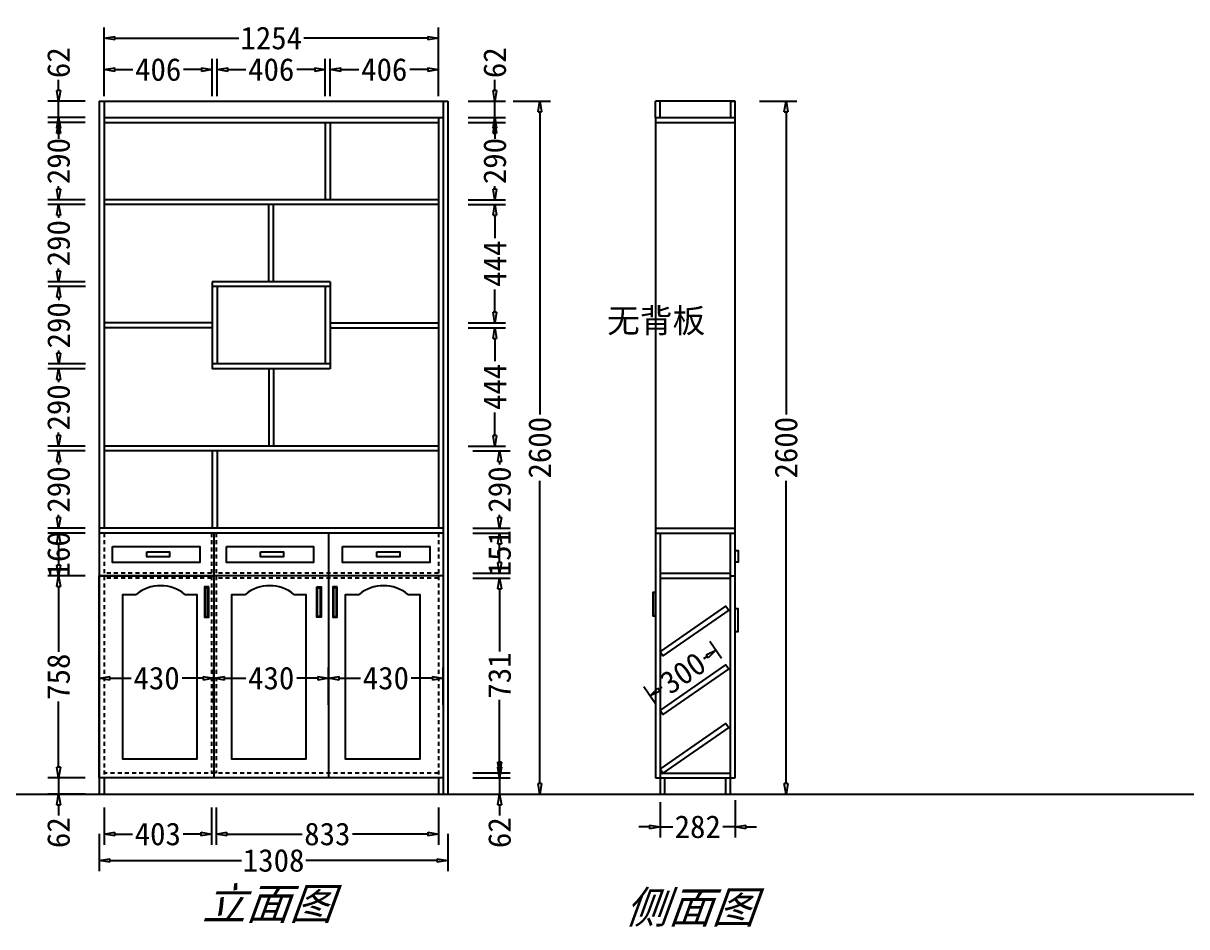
# Model space of a CAD drawing. Header units: millimetres. Extents: x 366509 to 398313, y -1245498 to -1202747.
# Drawn here: x 377519 to 381884, y -1206135 to -1202747 of the extents above; entities that cross this region are included whole.
import ezdxf

# ---------------------------------------------------------------- set-up
doc = ezdxf.new("R2010")
doc.units = ezdxf.units.MM
doc.header["$LTSCALE"] = 20
doc.linetypes.add('JIS_02_0.7', pattern=[1.35, 0.75, -0.6])
doc.layers.get('Defpoints').update_dxf_attribs({"color": 250})
doc.styles.get("Standard").update_dxf_attribs({"font": 'SimSun.ttf', "height": 85})
doc.styles.add('汉字', font='SimSun.ttf', dxfattribs={"oblique": 20, "height": 80})
doc.dimstyles.new('周文晶', dxfattribs={"dimtxt": 70, "dimasz": 40, "dimexe": 40, "dimexo": 30, "dimgap": 10, "dimtad": 0, "dimdec": 0, "dimtxsty": 'Standard', "dimblk": 'CLOSEDBLANK', "dimcen": 200, "dimclrd": 256, "dimclre": 256, "dimadec": 0, "dimazin": 0, "dimtfac": 1, "dimtdec": 0, "dimtmove": 0, "dimatfit": 3, "dimldrblk": 'CLOSEDBLANK', "dimfxl": 100, "dimfxlon": 1, "dimarcsym": 0})

# ---------------------------------------------------------------- blocks, each defined once
blk = doc.blocks.new('_ClosedBlank')
at = {"color": 0, "linetype": 'ByBlock', "lineweight": -2}
for p, q in [((-1, 0.17), (0, 0)), ((-1, 0.17), (-1, -0.17)), ((0, 0), (-1, -0.17))]:
    blk.add_line(p, q, dxfattribs=at)
blk = doc.blocks.new('*D201')
at = {"lineweight": -2, "transparency": 16777216}
for p, q in [((377804.5, -1205787), (377804.5, -1205927)), ((379112.5, -1205787), (379112.5, -1205927)), ((377844.5, -1205887), (378338, -1205887)), ((379072.5, -1205887), (378579, -1205887))]:
    blk.add_line(p, q, dxfattribs=at)
at = {"layer": 'Defpoints', "color": 0, "transparency": 16777216}
for p in [(377804.5, -1205638.8), (379112.5, -1205638.8), (379112.5, -1205887)]:
    blk.add_point(p, dxfattribs=at)
at = {"lineweight": -2, "transparency": 16777216, "xscale": 40, "yscale": 40, "zscale": 40, "rotation": 180}
blk.add_blockref('_ClosedBlank', (377804.5, -1205887), dxfattribs=at)
at = {"lineweight": -2, "transparency": 16777216, "xscale": 40, "yscale": 40, "zscale": 40}
blk.add_blockref('_ClosedBlank', (379112.5, -1205887), dxfattribs=at)
at = {"color": 0, "transparency": 16777216, "insert": (378458.5, -1205887), "char_height": 85, "attachment_point": 5}
blk.add_mtext('1308', dxfattribs=at)
blk = doc.blocks.new('*D263')
at = {"lineweight": -2, "transparency": 16777216}
for p, q in [((379306.4, -1205536.8), (379306.4, -1205496.8)), ((379206.4, -1205576.8), (379346.4, -1205576.8)), ((379306.4, -1205576.8), (379306.4, -1205638.8)), ((379206.4, -1205638.8), (379346.4, -1205638.8)), ((379306.4, -1205678.8), (379306.4, -1205718.8))]:
    blk.add_line(p, q, dxfattribs=at)
at = {"layer": 'Defpoints', "color": 0, "transparency": 16777216}
for p in [(379094.5, -1205576.8), (379306.4, -1205576.8), (379112.5, -1205638.8)]:
    blk.add_point(p, dxfattribs=at)
at = {"lineweight": -2, "transparency": 16777216, "xscale": 40, "yscale": 40, "zscale": 40}
for p, rotation in [((379306.4, -1205576.8), 270), ((379306.4, -1205638.8), 90)]:
    blk.add_blockref('_ClosedBlank', p, dxfattribs=dict(at, rotation=rotation))
at = {"color": 0, "transparency": 16777216, "insert": (379306.4, -1205782.7), "char_height": 85, "attachment_point": 5, "rotation": 90}
blk.add_mtext('62', dxfattribs=at)
blk = doc.blocks.new('*D264')
at = {"lineweight": -2, "transparency": 16777216}
for p, q in [((379206.4, -1204827.8), (379346.4, -1204827.8)), ((379306.4, -1204867.8), (379306.4, -1205102.6)), ((379306.4, -1205518.8), (379306.4, -1205284.1)), ((379206.4, -1205558.8), (379346.4, -1205558.8))]:
    blk.add_line(p, q, dxfattribs=at)
at = {"layer": 'Defpoints', "color": 0, "transparency": 16777216}
for p in [(379076.5, -1204827.8), (379306.4, -1204827.8), (379076.5, -1205558.8)]:
    blk.add_point(p, dxfattribs=at)
at = {"lineweight": -2, "transparency": 16777216, "xscale": 40, "yscale": 40, "zscale": 40}
for p, rotation in [((379306.4, -1204827.8), 90), ((379306.4, -1205558.8), 270)]:
    blk.add_blockref('_ClosedBlank', p, dxfattribs=dict(at, rotation=rotation))
at = {"color": 0, "transparency": 16777216, "insert": (379306.4, -1205193.3), "char_height": 85, "attachment_point": 5, "rotation": 90}
blk.add_mtext('731', dxfattribs=at)
blk = doc.blocks.new('*D265')
at = {"lineweight": -2, "transparency": 16777216}
for p, q in [((379206.4, -1204350.8), (379346.4, -1204350.8)), ((379306.4, -1204390.8), (379306.4, -1204401.3)), ((379306.4, -1204600.8), (379306.4, -1204590.3)), ((379206.4, -1204640.8), (379346.4, -1204640.8))]:
    blk.add_line(p, q, dxfattribs=at)
at = {"layer": 'Defpoints', "color": 0, "transparency": 16777216}
for p in [(379076.5, -1204350.8), (379306.4, -1204350.8), (379094.5, -1204640.8)]:
    blk.add_point(p, dxfattribs=at)
at = {"lineweight": -2, "transparency": 16777216, "xscale": 40, "yscale": 40, "zscale": 40}
for p, rotation in [((379306.4, -1204350.8), 90), ((379306.4, -1204640.8), 270)]:
    blk.add_blockref('_ClosedBlank', p, dxfattribs=dict(at, rotation=rotation))
at = {"color": 0, "transparency": 16777216, "insert": (379306.4, -1204495.8), "char_height": 85, "attachment_point": 5, "rotation": 90}
blk.add_mtext('290', dxfattribs=at)
blk = doc.blocks.new('*D202')
at = {"lineweight": -2, "transparency": 16777216}
for p, q in [((377652, -1205536.8), (377652, -1205496.8)), ((377752, -1205576.8), (377612, -1205576.8)), ((377652, -1205576.8), (377652, -1205638.8)), ((377752, -1205638.8), (377612, -1205638.8)), ((377652, -1205678.8), (377652, -1205718.8))]:
    blk.add_line(p, q, dxfattribs=at)
at = {"layer": 'Defpoints', "color": 0, "transparency": 16777216}
for p in [(377783.4, -1205576.8), (377652, -1205638.8), (377783.4, -1205638.8)]:
    blk.add_point(p, dxfattribs=at)
at = {"lineweight": -2, "transparency": 16777216, "xscale": 40, "yscale": 40, "zscale": 40}
for p, rotation in [((377652, -1205576.8), 270), ((377652, -1205638.8), 90)]:
    blk.add_blockref('_ClosedBlank', p, dxfattribs=dict(at, rotation=rotation))
at = {"color": 0, "transparency": 16777216, "insert": (377652, -1205782.7), "char_height": 85, "attachment_point": 5, "rotation": 90}
blk.add_mtext('62', dxfattribs=at)
blk = doc.blocks.new('*D203')
at = {"lineweight": -2, "transparency": 16777216}
for p, q in [((377752, -1204818.8), (377612, -1204818.8)), ((377652, -1204858.8), (377652, -1205104.5)), ((377652, -1205536.8), (377652, -1205291.2)), ((377752, -1205576.8), (377612, -1205576.8))]:
    blk.add_line(p, q, dxfattribs=at)
at = {"layer": 'Defpoints', "color": 0, "transparency": 16777216}
for p in [(377652, -1204818.8), (377804.5, -1204818.8), (377783.4, -1205576.8)]:
    blk.add_point(p, dxfattribs=at)
at = {"lineweight": -2, "transparency": 16777216, "xscale": 40, "yscale": 40, "zscale": 40}
for p, rotation in [((377652, -1204818.8), 90), ((377652, -1205576.8), 270)]:
    blk.add_blockref('_ClosedBlank', p, dxfattribs=dict(at, rotation=rotation))
at = {"color": 0, "transparency": 16777216, "insert": (377652, -1205197.8), "char_height": 85, "attachment_point": 5, "rotation": 90}
blk.add_mtext('758', dxfattribs=at)
blk = doc.blocks.new('*D204')
at = {"lineweight": -2, "transparency": 16777216}
for p, q in [((377752, -1204350.8), (377612, -1204350.8)), ((377652, -1204390.8), (377652, -1204401.3)), ((377652, -1204600.8), (377652, -1204590.4)), ((377752, -1204640.8), (377612, -1204640.8))]:
    blk.add_line(p, q, dxfattribs=at)
at = {"layer": 'Defpoints', "color": 0, "transparency": 16777216}
for p in [(377652, -1204350.8), (377822.5, -1204350.8), (377822.5, -1204640.8)]:
    blk.add_point(p, dxfattribs=at)
at = {"lineweight": -2, "transparency": 16777216, "xscale": 40, "yscale": 40, "zscale": 40}
for p, rotation in [((377652, -1204350.8), 90), ((377652, -1204640.8), 270)]:
    blk.add_blockref('_ClosedBlank', p, dxfattribs=dict(at, rotation=rotation))
at = {"color": 0, "transparency": 16777216, "insert": (377652, -1204495.8), "char_height": 85, "attachment_point": 5, "rotation": 90}
blk.add_mtext('290', dxfattribs=at)
blk = doc.blocks.new('*D205')
at = {"lineweight": -2, "transparency": 16777216}
for p, q in [((377752, -1203426.8), (377612, -1203426.8)), ((377652, -1203466.8), (377652, -1203477.3)), ((377652, -1203676.8), (377652, -1203666.3)), ((377752, -1203716.8), (377612, -1203716.8))]:
    blk.add_line(p, q, dxfattribs=at)
at = {"layer": 'Defpoints', "color": 0, "transparency": 16777216}
for p in [(377652, -1203426.8), (377783.4, -1203426.8), (378228.5, -1203716.8)]:
    blk.add_point(p, dxfattribs=at)
at = {"lineweight": -2, "transparency": 16777216, "xscale": 40, "yscale": 40, "zscale": 40}
for p, rotation in [((377652, -1203426.8), 90), ((377652, -1203716.8), 270)]:
    blk.add_blockref('_ClosedBlank', p, dxfattribs=dict(at, rotation=rotation))
at = {"color": 0, "transparency": 16777216, "insert": (377652, -1203571.8), "char_height": 85, "attachment_point": 5, "rotation": 90}
blk.add_mtext('290', dxfattribs=at)
blk = doc.blocks.new('*D206')
at = {"lineweight": -2, "transparency": 16777216}
for p, q in [((377752, -1203118.8), (377612, -1203118.8)), ((377652, -1203158.8), (377652, -1203169.3)), ((377652, -1203368.8), (377652, -1203358.3)), ((377752, -1203408.8), (377612, -1203408.8))]:
    blk.add_line(p, q, dxfattribs=at)
at = {"layer": 'Defpoints', "color": 0, "transparency": 16777216}
for p in [(377652, -1203118.8), (377783.4, -1203118.8), (377783.4, -1203408.8)]:
    blk.add_point(p, dxfattribs=at)
at = {"lineweight": -2, "transparency": 16777216, "xscale": 40, "yscale": 40, "zscale": 40}
for p, rotation in [((377652, -1203118.8), 90), ((377652, -1203408.8), 270)]:
    blk.add_blockref('_ClosedBlank', p, dxfattribs=dict(at, rotation=rotation))
at = {"color": 0, "transparency": 16777216, "insert": (377652, -1203263.8), "char_height": 85, "attachment_point": 5, "rotation": 90}
blk.add_mtext('290', dxfattribs=at)
blk = doc.blocks.new('*D207')
at = {"lineweight": -2, "transparency": 16777216}
for p, q in [((377822.5, -1203020.9), (377822.5, -1202880.9)), ((378228.5, -1203020.9), (378228.5, -1202880.9)), ((377862.5, -1202920.9), (377930, -1202920.9)), ((378188.5, -1202920.9), (378121, -1202920.9))]:
    blk.add_line(p, q, dxfattribs=at)
at = {"layer": 'Defpoints', "color": 0, "transparency": 16777216}
for p in [(378228.5, -1202920.9), (377822.5, -1203297.8), (378228.5, -1203716.8)]:
    blk.add_point(p, dxfattribs=at)
at = {"lineweight": -2, "transparency": 16777216, "xscale": 40, "yscale": 40, "zscale": 40, "rotation": 180}
blk.add_blockref('_ClosedBlank', (377822.5, -1202920.9), dxfattribs=at)
at = {"lineweight": -2, "transparency": 16777216, "xscale": 40, "yscale": 40, "zscale": 40}
blk.add_blockref('_ClosedBlank', (378228.5, -1202920.9), dxfattribs=at)
at = {"color": 0, "transparency": 16777216, "insert": (378025.5, -1202920.9), "char_height": 85, "attachment_point": 5}
blk.add_mtext('406', dxfattribs=at)
blk = doc.blocks.new('*D208')
at = {"lineweight": -2, "transparency": 16777216}
for p, q in [((378670.5, -1203020.9), (378670.5, -1202880.9)), ((379076.5, -1203020.9), (379076.5, -1202880.9)), ((378710.5, -1202920.9), (378778, -1202920.9)), ((379036.5, -1202920.9), (378969, -1202920.9))]:
    blk.add_line(p, q, dxfattribs=at)
at = {"layer": 'Defpoints', "color": 0, "transparency": 16777216}
for p in [(379076.5, -1202920.9), (378670.5, -1203118.8), (379076.5, -1203119.8)]:
    blk.add_point(p, dxfattribs=at)
at = {"lineweight": -2, "transparency": 16777216, "xscale": 40, "yscale": 40, "zscale": 40, "rotation": 180}
blk.add_blockref('_ClosedBlank', (378670.5, -1202920.9), dxfattribs=at)
at = {"lineweight": -2, "transparency": 16777216, "xscale": 40, "yscale": 40, "zscale": 40}
blk.add_blockref('_ClosedBlank', (379076.5, -1202920.9), dxfattribs=at)
at = {"color": 0, "transparency": 16777216, "insert": (378873.5, -1202920.9), "char_height": 85, "attachment_point": 5}
blk.add_mtext('406', dxfattribs=at)
blk = doc.blocks.new('*D266')
at = {"lineweight": -2, "transparency": 16777216}
for p, q in [((380190.5, -1205660.8), (380190.5, -1205800.8)), ((379908.5, -1205668.8), (379908.5, -1205800.8)), ((379868.5, -1205760.8), (379828.5, -1205760.8)), ((379908.5, -1205760.8), (379955.7, -1205760.8)), ((380190.5, -1205760.8), (380143.3, -1205760.8)), ((380230.5, -1205760.8), (380270.5, -1205760.8))]:
    blk.add_line(p, q, dxfattribs=at)
at = {"layer": 'Defpoints', "color": 0, "transparency": 16777216}
for p in [(380190.5, -1205576.8), (379908.5, -1205638.8), (380190.5, -1205760.8)]:
    blk.add_point(p, dxfattribs=at)
at = {"lineweight": -2, "transparency": 16777216, "xscale": 40, "yscale": 40, "zscale": 40}
blk.add_blockref('_ClosedBlank', (379908.5, -1205760.8), dxfattribs=at)
at = {"lineweight": -2, "transparency": 16777216, "xscale": 40, "yscale": 40, "zscale": 40, "rotation": 180}
blk.add_blockref('_ClosedBlank', (380190.5, -1205760.8), dxfattribs=at)
at = {"color": 0, "transparency": 16777216, "insert": (380049.5, -1205760.8), "char_height": 85, "attachment_point": 5}
blk.add_mtext('282', dxfattribs=at)
blk = doc.blocks.new('*D209')
at = {"lineweight": -2, "transparency": 16777216}
for p, q in [((380281.1, -1203038.8), (380421.1, -1203038.8)), ((380381.1, -1203078.8), (380381.1, -1204214.1)), ((380381.1, -1205598.8), (380381.1, -1204463.6)), ((380281.1, -1205638.8), (380421.1, -1205638.8))]:
    blk.add_line(p, q, dxfattribs=at)
at = {"layer": 'Defpoints', "color": 0, "transparency": 16777216}
for p in [(380181.5, -1203038.8), (380381.1, -1203038.8), (380190.5, -1205638.8)]:
    blk.add_point(p, dxfattribs=at)
at = {"lineweight": -2, "transparency": 16777216, "xscale": 40, "yscale": 40, "zscale": 40}
for p, rotation in [((380381.1, -1203038.8), 90), ((380381.1, -1205638.8), 270)]:
    blk.add_blockref('_ClosedBlank', p, dxfattribs=dict(at, rotation=rotation))
at = {"color": 0, "transparency": 16777216, "insert": (380381.1, -1204338.8), "char_height": 85, "attachment_point": 5, "rotation": 90}
blk.add_mtext('2600', dxfattribs=at)
blk = doc.blocks.new('*D210')
at = {"lineweight": -2, "transparency": 16777216}
for p, q in [((377804.5, -1205303.3), (377804.5, -1205163.3)), ((378234.5, -1205303.3), (378234.5, -1205163.3)), ((377844.5, -1205203.3), (377924, -1205203.3)), ((378194.5, -1205203.3), (378115, -1205203.3))]:
    blk.add_line(p, q, dxfattribs=at)
at = {"layer": 'Defpoints', "color": 0, "transparency": 16777216}
for p in [(378234.5, -1205203.3), (378234.5, -1205354.3), (377804.5, -1205459.1)]:
    blk.add_point(p, dxfattribs=at)
at = {"lineweight": -2, "transparency": 16777216, "xscale": 40, "yscale": 40, "zscale": 40, "rotation": 180}
blk.add_blockref('_ClosedBlank', (377804.5, -1205203.3), dxfattribs=at)
at = {"lineweight": -2, "transparency": 16777216, "xscale": 40, "yscale": 40, "zscale": 40}
blk.add_blockref('_ClosedBlank', (378234.5, -1205203.3), dxfattribs=at)
at = {"color": 0, "transparency": 16777216, "insert": (378019.5, -1205203.3), "char_height": 85, "attachment_point": 5}
blk.add_mtext('430', dxfattribs=at)
blk = doc.blocks.new('*D211')
at = {"lineweight": -2, "transparency": 16777216}
for p, q in [((378234.5, -1205303.3), (378234.5, -1205163.3)), ((378664.5, -1205303.3), (378664.5, -1205163.3)), ((378274.5, -1205203.3), (378354, -1205203.3)), ((378624.5, -1205203.3), (378545, -1205203.3))]:
    blk.add_line(p, q, dxfattribs=at)
at = {"layer": 'Defpoints', "color": 0, "transparency": 16777216}
for p in [(378664.5, -1205203.3), (378234.5, -1205354.3), (378664.5, -1205354.3)]:
    blk.add_point(p, dxfattribs=at)
at = {"lineweight": -2, "transparency": 16777216, "xscale": 40, "yscale": 40, "zscale": 40, "rotation": 180}
blk.add_blockref('_ClosedBlank', (378234.5, -1205203.3), dxfattribs=at)
at = {"lineweight": -2, "transparency": 16777216, "xscale": 40, "yscale": 40, "zscale": 40}
blk.add_blockref('_ClosedBlank', (378664.5, -1205203.3), dxfattribs=at)
at = {"color": 0, "transparency": 16777216, "insert": (378449.5, -1205203.3), "char_height": 85, "attachment_point": 5}
blk.add_mtext('430', dxfattribs=at)
blk = doc.blocks.new('*D212')
at = {"lineweight": -2, "transparency": 16777216}
for p, q in [((378664.5, -1205303.3), (378664.5, -1205163.3)), ((379094.5, -1205303.3), (379094.5, -1205163.3)), ((378704.5, -1205203.3), (378784, -1205203.3)), ((379054.5, -1205203.3), (378975, -1205203.3))]:
    blk.add_line(p, q, dxfattribs=at)
at = {"layer": 'Defpoints', "color": 0, "transparency": 16777216}
for p in [(379094.5, -1205203.3), (378664.5, -1205354.3), (379094.5, -1205406)]:
    blk.add_point(p, dxfattribs=at)
at = {"lineweight": -2, "transparency": 16777216, "xscale": 40, "yscale": 40, "zscale": 40, "rotation": 180}
blk.add_blockref('_ClosedBlank', (378664.5, -1205203.3), dxfattribs=at)
at = {"lineweight": -2, "transparency": 16777216, "xscale": 40, "yscale": 40, "zscale": 40}
blk.add_blockref('_ClosedBlank', (379094.5, -1205203.3), dxfattribs=at)
at = {"color": 0, "transparency": 16777216, "insert": (378879.5, -1205203.3), "char_height": 85, "attachment_point": 5}
blk.add_mtext('430', dxfattribs=at)
blk = doc.blocks.new('*D213')
at = {"lineweight": -2, "transparency": 16777216}
for p, q in [((377822.5, -1205688), (377822.5, -1205828)), ((378225.5, -1205688), (378225.5, -1205828)), ((377862.5, -1205788), (377929.2, -1205788)), ((378185.5, -1205788), (378118.8, -1205788))]:
    blk.add_line(p, q, dxfattribs=at)
at = {"layer": 'Defpoints', "color": 0, "transparency": 16777216}
for p in [(378225.5, -1205558.8), (377822.5, -1205638.8), (378225.5, -1205788)]:
    blk.add_point(p, dxfattribs=at)
at = {"lineweight": -2, "transparency": 16777216, "xscale": 40, "yscale": 40, "zscale": 40, "rotation": 180}
blk.add_blockref('_ClosedBlank', (377822.5, -1205788), dxfattribs=at)
at = {"lineweight": -2, "transparency": 16777216, "xscale": 40, "yscale": 40, "zscale": 40}
blk.add_blockref('_ClosedBlank', (378225.5, -1205788), dxfattribs=at)
at = {"color": 0, "transparency": 16777216, "insert": (378024, -1205788), "char_height": 85, "attachment_point": 5}
blk.add_mtext('403', dxfattribs=at)
blk = doc.blocks.new('*D214')
at = {"lineweight": -2, "transparency": 16777216}
for p, q in [((378243.5, -1205688), (378243.5, -1205828)), ((379076.5, -1205688), (379076.5, -1205828)), ((378283.5, -1205788), (378565.7, -1205788)), ((379036.5, -1205788), (378754.3, -1205788))]:
    blk.add_line(p, q, dxfattribs=at)
at = {"layer": 'Defpoints', "color": 0, "transparency": 16777216}
for p in [(378243.5, -1205558.8), (379076.5, -1205558.8), (379076.5, -1205788)]:
    blk.add_point(p, dxfattribs=at)
at = {"lineweight": -2, "transparency": 16777216, "xscale": 40, "yscale": 40, "zscale": 40, "rotation": 180}
blk.add_blockref('_ClosedBlank', (378243.5, -1205788), dxfattribs=at)
at = {"lineweight": -2, "transparency": 16777216, "xscale": 40, "yscale": 40, "zscale": 40}
blk.add_blockref('_ClosedBlank', (379076.5, -1205788), dxfattribs=at)
at = {"color": 0, "transparency": 16777216, "insert": (378660, -1205788), "char_height": 85, "attachment_point": 5}
blk.add_mtext('833', dxfattribs=at)
blk = doc.blocks.new('*D215')
at = {"lineweight": -2, "transparency": 16777216}
for p, q in [((377822.5, -1202902.8), (377822.5, -1202762.8)), ((379076.5, -1202902.8), (379076.5, -1202762.8)), ((377862.5, -1202802.8), (378327.6, -1202802.8)), ((379036.5, -1202802.8), (378571.4, -1202802.8))]:
    blk.add_line(p, q, dxfattribs=at)
at = {"layer": 'Defpoints', "color": 0, "transparency": 16777216}
for p in [(379076.5, -1202802.8), (377822.5, -1203038.8), (379076.5, -1203100.8)]:
    blk.add_point(p, dxfattribs=at)
at = {"lineweight": -2, "transparency": 16777216, "xscale": 40, "yscale": 40, "zscale": 40, "rotation": 180}
blk.add_blockref('_ClosedBlank', (377822.5, -1202802.8), dxfattribs=at)
at = {"lineweight": -2, "transparency": 16777216, "xscale": 40, "yscale": 40, "zscale": 40}
blk.add_blockref('_ClosedBlank', (379076.5, -1202802.8), dxfattribs=at)
at = {"color": 0, "transparency": 16777216, "insert": (378449.5, -1202802.8), "char_height": 85, "attachment_point": 5}
blk.add_mtext('1254', dxfattribs=at)
blk = doc.blocks.new('*D216')
at = {"lineweight": -2, "transparency": 16777216}
for p, q in [((379357.1, -1203038.8), (379497.1, -1203038.8)), ((379457.1, -1203078.8), (379457.1, -1204214.1)), ((379457.1, -1205598.8), (379457.1, -1204463.6)), ((379357.1, -1205638.8), (379497.1, -1205638.8))]:
    blk.add_line(p, q, dxfattribs=at)
at = {"layer": 'Defpoints', "color": 0, "transparency": 16777216}
for p in [(379112.5, -1203038.8), (379076.5, -1205638.8), (379457.1, -1205638.8)]:
    blk.add_point(p, dxfattribs=at)
at = {"lineweight": -2, "transparency": 16777216, "xscale": 40, "yscale": 40, "zscale": 40}
for p, rotation in [((379457.1, -1203038.8), 90), ((379457.1, -1205638.8), 270)]:
    blk.add_blockref('_ClosedBlank', p, dxfattribs=dict(at, rotation=rotation))
at = {"color": 0, "transparency": 16777216, "insert": (379457.1, -1204338.8), "char_height": 85, "attachment_point": 5, "rotation": 90}
blk.add_mtext('2600', dxfattribs=at)
blk = doc.blocks.new('*D217')
at = {"lineweight": -2, "transparency": 16777216}
for p, q in [((379288.4, -1202998.8), (379288.4, -1202958.8)), ((379188.4, -1203038.8), (379328.4, -1203038.8)), ((379288.4, -1203100.8), (379288.4, -1203038.8)), ((379188.4, -1203100.8), (379328.4, -1203100.8)), ((379288.4, -1203140.8), (379288.4, -1203180.8))]:
    blk.add_line(p, q, dxfattribs=at)
at = {"layer": 'Defpoints', "color": 0, "transparency": 16777216}
for p in [(379112.5, -1203038.8), (379288.4, -1203038.8), (379112.5, -1203100.8)]:
    blk.add_point(p, dxfattribs=at)
at = {"lineweight": -2, "transparency": 16777216, "xscale": 40, "yscale": 40, "zscale": 40}
for p, rotation in [((379288.4, -1203038.8), 270), ((379288.4, -1203100.8), 90)]:
    blk.add_blockref('_ClosedBlank', p, dxfattribs=dict(at, rotation=rotation))
at = {"color": 0, "transparency": 16777216, "insert": (379288.4, -1202895), "char_height": 85, "attachment_point": 5, "rotation": 90}
blk.add_mtext('62', dxfattribs=at)
blk = doc.blocks.new('*D218')
at = {"lineweight": -2, "transparency": 16777216}
for p, q in [((377652, -1202998.8), (377652, -1202958.8)), ((377752, -1203038.8), (377612, -1203038.8)), ((377652, -1203100.8), (377652, -1203038.8)), ((377752, -1203100.8), (377612, -1203100.8)), ((377652, -1203140.8), (377652, -1203180.8))]:
    blk.add_line(p, q, dxfattribs=at)
at = {"layer": 'Defpoints', "color": 0, "transparency": 16777216}
for p in [(377652, -1203038.8), (377786.5, -1203038.8), (377786.5, -1203100.8)]:
    blk.add_point(p, dxfattribs=at)
at = {"lineweight": -2, "transparency": 16777216, "xscale": 40, "yscale": 40, "zscale": 40}
for p, rotation in [((377652, -1203038.8), 270), ((377652, -1203100.8), 90)]:
    blk.add_blockref('_ClosedBlank', p, dxfattribs=dict(at, rotation=rotation))
at = {"color": 0, "transparency": 16777216, "insert": (377652, -1202895), "char_height": 85, "attachment_point": 5, "rotation": 90}
blk.add_mtext('62', dxfattribs=at)
blk = doc.blocks.new('*D219')
at = {"lineweight": -2, "transparency": 16777216}
for p, q in [((377752, -1204658.8), (377612, -1204658.8)), ((377652, -1204698.8), (377652, -1204778.8)), ((377752, -1204818.8), (377612, -1204818.8))]:
    blk.add_line(p, q, dxfattribs=at)
at = {"layer": 'Defpoints', "color": 0, "transparency": 16777216}
for p in [(377804.5, -1204658.8), (377652, -1204818.8), (377804.5, -1204818.8)]:
    blk.add_point(p, dxfattribs=at)
at = {"lineweight": -2, "transparency": 16777216, "xscale": 40, "yscale": 40, "zscale": 40}
for p, rotation in [((377652, -1204658.8), 90), ((377652, -1204818.8), 270)]:
    blk.add_blockref('_ClosedBlank', p, dxfattribs=dict(at, rotation=rotation))
at = {"color": 0, "transparency": 16777216, "insert": (377652, -1204738.8), "char_height": 85, "attachment_point": 5, "rotation": 90}
blk.add_mtext('160', dxfattribs=at)
blk = doc.blocks.new('*D220')
at = {"lineweight": -2, "transparency": 16777216}
for p, q in [((379206.4, -1204658.8), (379346.4, -1204658.8)), ((379306.4, -1204769.8), (379306.4, -1204698.8)), ((379206.4, -1204809.8), (379346.4, -1204809.8))]:
    blk.add_line(p, q, dxfattribs=at)
at = {"layer": 'Defpoints', "color": 0, "transparency": 16777216}
for p in [(379076.5, -1204658.8), (379306.4, -1204658.8), (379076.5, -1204809.8)]:
    blk.add_point(p, dxfattribs=at)
at = {"lineweight": -2, "transparency": 16777216, "xscale": 40, "yscale": 40, "zscale": 40}
for p, rotation in [((379306.4, -1204658.8), 90), ((379306.4, -1204809.8), 270)]:
    blk.add_blockref('_ClosedBlank', p, dxfattribs=dict(at, rotation=rotation))
at = {"color": 0, "transparency": 16777216, "insert": (379306.4, -1204734.3), "char_height": 85, "attachment_point": 5, "rotation": 90}
blk.add_mtext('151', dxfattribs=at)
blk = doc.blocks.new('*D221')
at = {"lineweight": -2, "transparency": 16777216}
for p, q in [((380138.4, -1205128.9), (380094.7, -1205065.7)), ((380084.5, -1205121.3), (380071.4, -1205130.4)), ((379891.5, -1205299.3), (379847.8, -1205236.1)), ((379903.5, -1205246.3), (379916.6, -1205237.2))]:
    blk.add_line(p, q, dxfattribs=at)
at = {"layer": 'Defpoints', "color": 0, "transparency": 16777216}
for p in [(380117.4, -1205098.6), (380155.4, -1205153.6), (379908.5, -1205324)]:
    blk.add_point(p, dxfattribs=at)
at = {"lineweight": -2, "transparency": 16777216, "xscale": 40, "yscale": 40, "zscale": 40}
for p, rotation in [((380117.4, -1205098.6), 34.6171579844681), ((379870.6, -1205269), 214.6171579844681)]:
    blk.add_blockref('_ClosedBlank', p, dxfattribs=dict(at, rotation=rotation))
at = {"color": 0, "transparency": 16777216, "insert": (379994, -1205183.8), "char_height": 85, "attachment_point": 5, "rotation": 34.6172}
blk.add_mtext('300', dxfattribs=at)
blk = doc.blocks.new('*D262')
at = {"lineweight": -2, "transparency": 16777216}
for p, q in [((379188.4, -1203118.8), (379328.4, -1203118.8)), ((379288.4, -1203158.8), (379288.4, -1203169.3)), ((379288.4, -1203368.8), (379288.4, -1203358.4)), ((379188.4, -1203408.8), (379328.4, -1203408.8))]:
    blk.add_line(p, q, dxfattribs=at)
at = {"layer": 'Defpoints', "color": 0, "transparency": 16777216}
for p in [(379076.5, -1203118.8), (379288.4, -1203118.8), (379076.5, -1203408.8)]:
    blk.add_point(p, dxfattribs=at)
at = {"lineweight": -2, "transparency": 16777216, "xscale": 40, "yscale": 40, "zscale": 40}
for p, rotation in [((379288.4, -1203118.8), 90), ((379288.4, -1203408.8), 270)]:
    blk.add_blockref('_ClosedBlank', p, dxfattribs=dict(at, rotation=rotation))
at = {"color": 0, "transparency": 16777216, "insert": (379288.4, -1203263.8), "char_height": 85, "attachment_point": 5, "rotation": 90}
blk.add_mtext('290', dxfattribs=at)
blk = doc.blocks.new('*D200')
at = {"lineweight": -2, "transparency": 16777216}
for p, q in [((377752, -1204042.8), (377612, -1204042.8)), ((377652, -1204082.8), (377652, -1204093.3)), ((377652, -1204292.8), (377652, -1204282.4)), ((377752, -1204332.8), (377612, -1204332.8))]:
    blk.add_line(p, q, dxfattribs=at)
at = {"layer": 'Defpoints', "color": 0, "transparency": 16777216}
for p in [(377652, -1204042.8), (378228.5, -1204042.8), (377822.5, -1204332.8)]:
    blk.add_point(p, dxfattribs=at)
at = {"lineweight": -2, "transparency": 16777216, "xscale": 40, "yscale": 40, "zscale": 40}
for p, rotation in [((377652, -1204042.8), 90), ((377652, -1204332.8), 270)]:
    blk.add_blockref('_ClosedBlank', p, dxfattribs=dict(at, rotation=rotation))
at = {"color": 0, "transparency": 16777216, "insert": (377652, -1204187.8), "char_height": 85, "attachment_point": 5, "rotation": 90}
blk.add_mtext('290', dxfattribs=at)
blk = doc.blocks.new('*D282')
at = {"lineweight": -2, "transparency": 16777216}
for p, q in [((379188.4, -1203888.8), (379328.4, -1203888.8)), ((379288.4, -1203928.8), (379288.4, -1204014.4)), ((379288.4, -1204292.8), (379288.4, -1204207.2)), ((379188.4, -1204332.8), (379328.4, -1204332.8))]:
    blk.add_line(p, q, dxfattribs=at)
at = {"layer": 'Defpoints', "color": 0, "transparency": 16777216}
for p in [(379076.5, -1203888.8), (379288.4, -1203888.8), (379076.5, -1204332.8)]:
    blk.add_point(p, dxfattribs=at)
at = {"lineweight": -2, "transparency": 16777216, "xscale": 40, "yscale": 40, "zscale": 40}
for p, rotation in [((379288.4, -1203888.8), 90), ((379288.4, -1204332.8), 270)]:
    blk.add_blockref('_ClosedBlank', p, dxfattribs=dict(at, rotation=rotation))
at = {"color": 0, "transparency": 16777216, "insert": (379288.4, -1204110.8), "char_height": 85, "attachment_point": 5, "rotation": 90}
blk.add_mtext('444', dxfattribs=at)
blk = doc.blocks.new('*D283')
at = {"lineweight": -2, "transparency": 16777216}
for p, q in [((379188.4, -1203426.8), (379328.4, -1203426.8)), ((379288.4, -1203466.8), (379288.4, -1203552.4)), ((379288.4, -1203830.8), (379288.4, -1203745.2)), ((379188.4, -1203870.8), (379328.4, -1203870.8))]:
    blk.add_line(p, q, dxfattribs=at)
at = {"layer": 'Defpoints', "color": 0, "transparency": 16777216}
for p in [(378646.5, -1203426.8), (379288.4, -1203426.8), (379076.5, -1203870.8)]:
    blk.add_point(p, dxfattribs=at)
at = {"lineweight": -2, "transparency": 16777216, "xscale": 40, "yscale": 40, "zscale": 40}
for p, rotation in [((379288.4, -1203426.8), 90), ((379288.4, -1203870.8), 270)]:
    blk.add_blockref('_ClosedBlank', p, dxfattribs=dict(at, rotation=rotation))
at = {"color": 0, "transparency": 16777216, "insert": (379288.4, -1203648.8), "char_height": 85, "attachment_point": 5, "rotation": 90}
blk.add_mtext('444', dxfattribs=at)
blk = doc.blocks.new('*D284')
at = {"lineweight": -2, "transparency": 16777216}
for p, q in [((379188.4, -1203118.8), (379328.4, -1203118.8)), ((379288.4, -1203158.8), (379288.4, -1203169.3)), ((379288.4, -1203368.8), (379288.4, -1203358.3)), ((379188.4, -1203408.8), (379328.4, -1203408.8))]:
    blk.add_line(p, q, dxfattribs=at)
at = {"layer": 'Defpoints', "color": 0, "transparency": 16777216}
for p in [(379076.5, -1203118.8), (379288.4, -1203118.8), (379076.5, -1203408.8)]:
    blk.add_point(p, dxfattribs=at)
at = {"lineweight": -2, "transparency": 16777216, "xscale": 40, "yscale": 40, "zscale": 40}
for p, rotation in [((379288.4, -1203118.8), 90), ((379288.4, -1203408.8), 270)]:
    blk.add_blockref('_ClosedBlank', p, dxfattribs=dict(at, rotation=rotation))
at = {"color": 0, "transparency": 16777216, "insert": (379288.4, -1203263.8), "char_height": 85, "attachment_point": 5, "rotation": 90}
blk.add_mtext('290', dxfattribs=at)
blk = doc.blocks.new('*D285')
at = {"lineweight": -2, "transparency": 16777216}
for p, q in [((378246.5, -1203020.9), (378246.5, -1202880.9)), ((378652.5, -1203020.9), (378652.5, -1202880.9)), ((378286.5, -1202920.9), (378354, -1202920.9)), ((378612.5, -1202920.9), (378545, -1202920.9))]:
    blk.add_line(p, q, dxfattribs=at)
at = {"layer": 'Defpoints', "color": 0, "transparency": 16777216}
for p in [(378652.5, -1202920.9), (378652.5, -1203118.8), (378246.5, -1203734.8)]:
    blk.add_point(p, dxfattribs=at)
at = {"lineweight": -2, "transparency": 16777216, "xscale": 40, "yscale": 40, "zscale": 40, "rotation": 180}
blk.add_blockref('_ClosedBlank', (378246.5, -1202920.9), dxfattribs=at)
at = {"lineweight": -2, "transparency": 16777216, "xscale": 40, "yscale": 40, "zscale": 40}
blk.add_blockref('_ClosedBlank', (378652.5, -1202920.9), dxfattribs=at)
at = {"color": 0, "transparency": 16777216, "insert": (378449.5, -1202920.9), "char_height": 85, "attachment_point": 5}
blk.add_mtext('406', dxfattribs=at)
blk = doc.blocks.new('*D300')
at = {"lineweight": -2, "transparency": 16777216}
for p, q in [((377752.4, -1203734.8), (377612.4, -1203734.8)), ((377652.4, -1203774.8), (377652.4, -1203785.3)), ((377652.4, -1203984.8), (377652.4, -1203974.3)), ((377752.4, -1204024.8), (377612.4, -1204024.8))]:
    blk.add_line(p, q, dxfattribs=at)
at = {"layer": 'Defpoints', "color": 0, "transparency": 16777216}
for p in [(378228.5, -1203734.8), (377652.4, -1204024.8), (378228.5, -1204024.8)]:
    blk.add_point(p, dxfattribs=at)
at = {"lineweight": -2, "transparency": 16777216, "xscale": 40, "yscale": 40, "zscale": 40}
for p, rotation in [((377652.4, -1203734.8), 90), ((377652.4, -1204024.8), 270)]:
    blk.add_blockref('_ClosedBlank', p, dxfattribs=dict(at, rotation=rotation))
at = {"color": 0, "transparency": 16777216, "insert": (377652.4, -1203879.8), "char_height": 85, "attachment_point": 5, "rotation": 90}
blk.add_mtext('290', dxfattribs=at)

msp = doc.modelspace()

# ---------------------------------------------------------------- linework, layer by layer
at = {"color": 0}
for p, q in [((377804.487, -1203038.817), (377804.487, -1205638.817)), ((377804.487, -1203038.817), (379112.487, -1203038.817)), ((377822.487, -1203038.817), (377822.487, -1204640.817)), ((379094.487, -1203038.817), (379094.487, -1205638.817)), ((379112.487, -1203038.817), (379112.487, -1205638.817)), ((380172.514, -1203038.834), (380190.514, -1203038.834)), ((377804.487, -1203100.817), (377804.487, -1205638.817)), ((377822.487, -1203100.817), (379094.487, -1203100.817)), ((377822.487, -1203118.817), (379076.487, -1203118.817)), ((379076.487, -1203100.817), (379076.487, -1204640.817)), ((379890.514, -1203100.834), (380190.514, -1203100.834)), ((379890.514, -1203100.834), (379890.514, -1205576.817)), ((379890.514, -1203118.834), (380190.514, -1203118.834)), ((380190.514, -1205576.817), (380190.514, -1203100.834)), ((379076.487, -1203408.817), (377822.487, -1203408.817)), ((379076.487, -1203426.817), (377822.487, -1203426.817)), ((378228.487, -1203716.817), (378228.487, -1204042.817)), ((378670.487, -1203716.817), (378228.487, -1203716.817)), ((378670.487, -1203734.817), (378228.487, -1203734.817)), ((378246.487, -1203734.817), (378246.487, -1204024.817)), ((378652.487, -1203734.817), (378652.487, -1204024.817)), ((378670.487, -1203716.817), (378670.487, -1204042.817)), ((378670.487, -1204024.817), (378228.487, -1204024.817)), ((378670.487, -1204042.817), (378228.487, -1204042.817)), ((379076.487, -1204332.817), (377822.487, -1204332.817)), ((379076.487, -1204350.817), (377822.487, -1204350.817)), ((379094.487, -1204640.817), (377804.487, -1204640.817)), ((379094.487, -1204658.817), (377804.487, -1204658.817)), ((378234.487, -1204658.817), (378234.487, -1205576.817)), ((378664.487, -1204658.817), (378664.487, -1205576.817)), ((379890.514, -1204640.817), (380190.514, -1204640.817)), ((379890.514, -1204658.817), (380190.514, -1204658.817)), ((379908.514, -1204658.817), (379908.514, -1205576.817)), ((380172.514, -1205638.817), (380172.514, -1204658.817)), ((379094.487, -1204818.817), (377804.487, -1204818.817)), ((379908.514, -1204809.817), (380172.514, -1204809.817)), ((379908.514, -1204827.817), (380172.514, -1204827.817)), ((380172.514, -1204818.817), (380190.514, -1204818.817)), ((379094.487, -1205576.817), (377804.487, -1205576.817)), ((377822.487, -1205576.817), (377822.487, -1205638.817)), ((379076.487, -1205576.817), (379076.487, -1205638.817)), ((379890.514, -1205576.817), (380190.514, -1205576.817)), ((379908.514, -1205558.817), (380172.514, -1205558.817)), ((380154.514, -1205638.817), (380154.514, -1205576.817)), ((377804.487, -1205638.817), (379112.487, -1205638.817)), ((379908.514, -1205638.817), (380172.514, -1205638.817))]:
    msp.add_line(p, q, dxfattribs=at)
for p, q in [((380172.514, -1203038.834), (379890.514, -1203038.834)), ((379890.514, -1203100.834), (379890.514, -1203038.834)), ((379908.514, -1203100.834), (379908.514, -1203038.834)), ((380190.514, -1203038.834), (380172.514, -1203038.834)), ((380172.514, -1203038.834), (380172.514, -1203100.834)), ((380190.514, -1203100.834), (380190.514, -1203038.834)), ((378652.487, -1203118.817), (378652.487, -1203408.817)), ((378670.487, -1203118.817), (378670.487, -1203408.817)), ((378440.487, -1203716.817), (378440.487, -1203426.817)), ((378458.487, -1203716.817), (378458.487, -1203426.817)), ((378228.487, -1203870.817), (377822.487, -1203870.817)), ((378670.487, -1203870.817), (379076.487, -1203870.817)), ((378228.487, -1203888.817), (377822.487, -1203888.817)), ((378670.487, -1203888.817), (379076.487, -1203888.817)), ((378440.487, -1204042.817), (378440.487, -1204332.817)), ((378458.487, -1204042.817), (378458.487, -1204332.817)), ((378228.487, -1204350.817), (378228.487, -1204640.817)), ((378246.487, -1204350.817), (378246.487, -1204640.817)), ((379908.514, -1205576.817), (379908.514, -1205638.817)), ((379926.514, -1205638.817), (379926.514, -1205576.817)), ((366509.141, -1205638.817), (398312.891, -1205638.817)), ((379908.514, -1205638.817), (379926.514, -1205638.817))]:
    msp.add_line(p, q)
at = {"color": 250, "linetype": 'JIS_02_0.7'}
for p, q in [((377822.487, -1204658.817), (377822.487, -1205576.817)), ((378225.487, -1204658.817), (378225.487, -1205558.817)), ((378243.487, -1204658.817), (378243.487, -1205558.817)), ((379076.487, -1204658.817), (379076.487, -1205576.817)), ((378225.487, -1204809.817), (377822.487, -1204809.817)), ((378225.487, -1204827.817), (377822.487, -1204827.817)), ((379076.487, -1204809.817), (378243.487, -1204809.817)), ((379076.487, -1204827.817), (378243.487, -1204827.817)), ((379076.487, -1205558.817), (377822.487, -1205558.817))]:
    msp.add_line(p, q, dxfattribs=at)
for points in [[(377854.487, -1204708.817), (378181.487, -1204708.817), (378181.487, -1204768.817), (377854.487, -1204768.817)], [(377982.456, -1204729.456), (378068.395, -1204729.456), (378068.395, -1204747.532), (377982.456, -1204747.532)], [(378281.487, -1204708.817), (378608.487, -1204708.817), (378608.487, -1204768.817), (378281.487, -1204768.817)], [(378409.456, -1204729.456), (378495.395, -1204729.456), (378495.395, -1204747.532), (378409.456, -1204747.532)], [(378717.487, -1204708.817), (379044.487, -1204708.817), (379044.487, -1204768.817), (378717.487, -1204768.817)], [(378845.456, -1204729.456), (378931.395, -1204729.456), (378931.395, -1204747.532), (378845.456, -1204747.532)], [(380190.514, -1204724.517), (380201.055, -1204724.517), (380201.055, -1204768.54), (380190.514, -1204768.54)], [(378234.487, -1205576.817), (377804.487, -1205576.817), (377804.487, -1204818.817), (378234.487, -1204818.817)], [(379890.514, -1204881.782), (379881.185, -1204881.782), (379881.185, -1204969.361), (379890.514, -1204969.361)], [(380190.514, -1204941.626), (380199.844, -1204941.626), (380199.844, -1205029.204), (380190.514, -1205029.204)]]:
    msp.add_lwpolyline(points, close=True)
at = {"color": 0}
for points in [[(378215.921, -1204860.974), (378199.56, -1204860.974), (378199.56, -1204974.901), (378215.921, -1204974.901)], [(378212.921, -1204863.974), (378202.56, -1204863.974), (378202.56, -1204971.901), (378212.921, -1204971.901)], [(378620.117, -1204860.974), (378636.479, -1204860.974), (378636.479, -1204974.901), (378620.117, -1204974.901)], [(378623.117, -1204863.974), (378633.479, -1204863.974), (378633.479, -1204971.901), (378623.117, -1204971.901)], [(378696.856, -1204860.974), (378680.494, -1204860.974), (378680.494, -1204974.901), (378696.856, -1204974.901)], [(378693.856, -1204863.974), (378683.494, -1204863.974), (378683.494, -1204971.901), (378693.856, -1204971.901)]]:
    msp.add_lwpolyline(points, close=True, dxfattribs=at)
for points in [[(378125.582, -1204888.817), (378170.487, -1204888.817), (378170.487, -1205506.817), (377892.487, -1205506.817), (377892.487, -1204888.817), (377943.475, -1204888.817)], [(378534.582, -1204888.817), (378579.487, -1204888.817), (378579.487, -1205506.817), (378301.487, -1205506.817), (378301.487, -1204888.817), (378352.475, -1204888.817)], [(378961.582, -1204888.817), (379006.487, -1204888.817), (379006.487, -1205506.817), (378728.487, -1205506.817), (378728.487, -1204888.817), (378779.475, -1204888.817)]]:
    msp.add_lwpolyline(points, dxfattribs=at)
for points in [[(379908.514, -1205104.004), (380155.404, -1204933.577), (380165.63, -1204948.39), (379918.74, -1205118.817), (379908.514, -1205104.004)], [(379908.514, -1205324.004), (380155.404, -1205153.577), (380165.63, -1205168.39), (379918.74, -1205338.817), (379908.514, -1205324.004)], [(379908.514, -1205544.004), (380155.404, -1205373.577), (380165.63, -1205388.39), (379918.74, -1205558.817), (379908.514, -1205544.004)]]:
    msp.add_lwpolyline(points)
for centre in [(378034.528, -1205000.146), (378443.528, -1205000.146), (378870.528, -1205000.146)]:
    msp.add_arc(centre, 143.823, 50.721099, 129.278901)

# ---------------------------------------------------------------- texts
at = {"lineweight": -3, "insert": (379709.477, -1203817.261), "char_height": 90, "width": 545.64139, "attachment_point": 1}
msp.add_mtext('无背板', dxfattribs=at)
at = {"color": 0, "char_height": 120, "width": 1293.93172, "attachment_point": 1, "style": '汉字'}
for s, insert in [('立面图', (378190.248, -1205988.772)), ('侧面图', (379774.444, -1206002.257))]:
    msp.add_mtext(s, dxfattribs=dict(at, insert=insert))

# ---------------------------------------------------------------- dimensions: what is measured, and where the dimension line sits
for base, p1, p2, picture, middle in [((379076.487, -1202802.802), (377822.487, -1203038.817), (379076.487, -1203100.817), '*D215', (378449.487, -1202802.802)), ((378652.487, -1202920.903), (378246.487, -1203734.817), (378652.487, -1203118.817), '*D285', (378449.487, -1202920.903)), ((378234.487, -1205203.322), (377804.487, -1205459.146), (378234.487, -1205354.317), '*D210', (378019.487, -1205203.322)), ((378664.487, -1205203.322), (378234.487, -1205354.317), (378664.487, -1205354.317), '*D211', (378449.487, -1205203.322)), ((379094.487, -1205203.322), (378664.487, -1205354.317), (379094.487, -1205406.025), '*D212', (378879.487, -1205203.322))]:
    dim = msp.add_linear_dim(base=base, p1=p1, p2=p2, dimstyle='周文晶')
    dim.commit()
    dim.dimension.update_dxf_attribs({"geometry": picture, "text_midpoint": middle})
for base, p1, p2, picture, middle in [((377652.01, -1203038.817), (377786.487, -1203100.817), (377786.487, -1203038.817), '*D218', (377652.01, -1202894.984)), ((379288.449, -1203038.817), (379112.487, -1203100.817), (379112.487, -1203038.817), '*D217', (379288.449, -1202894.984)), ((379457.055, -1205638.817), (379112.487, -1203038.817), (379076.487, -1205638.817), '*D216', (379457.055, -1204338.817)), ((377652.422, -1204024.817), (378228.487, -1203734.817), (378228.487, -1204024.817), '*D300', (377652.422, -1203879.817)), ((377652.01, -1204042.817), (377822.487, -1204332.847), (378228.487, -1204042.817), '*D200', (377652.01, -1204187.832))]:
    dim = msp.add_linear_dim(base=base, p1=p1, p2=p2, angle=90, dimstyle='周文晶')
    dim.commit()
    dim.dimension.update_dxf_attribs({"geometry": picture, "text_midpoint": middle})
at = {"color": 0}
for base, p1, p2, picture, middle in [((378228.487, -1202920.903), (377822.487, -1203297.787), (378228.487, -1203716.817), '*D207', (378025.487, -1202920.903)), ((379076.487, -1202920.903), (378670.487, -1203118.817), (379076.487, -1203119.787), '*D208', (378873.487, -1202920.903)), ((378225.487, -1205788.002), (377822.487, -1205638.817), (378225.487, -1205558.817), '*D213', (378023.987, -1205788.002)), ((379076.487, -1205788.002), (378243.487, -1205558.817), (379076.487, -1205558.817), '*D214', (378659.987, -1205788.002)), ((380190.514, -1205760.82), (379908.514, -1205638.817), (380190.514, -1205576.817), '*D266', (380049.514, -1205760.82)), ((379112.487, -1205887.008), (377804.487, -1205638.817), (379112.487, -1205638.817), '*D201', (378458.487, -1205887.008))]:
    dim = msp.add_linear_dim(base=base, p1=p1, p2=p2, dimstyle='周文晶', dxfattribs=at)
    dim.commit()
    dim.dimension.update_dxf_attribs({"geometry": picture, "text_midpoint": middle})
for base, p1, p2, angle, picture, middle in [((380381.125, -1203038.834), (380190.514, -1205638.817), (380181.514, -1203038.834), 90, '*D209', (380381.125, -1204338.825)), ((377652.01, -1203118.817), (377783.372, -1203408.817), (377783.372, -1203118.817), 90, '*D206', (377652.01, -1203263.817)), ((379288.449, -1203118.817), (379076.487, -1203408.817), (379076.487, -1203118.817), 270, '*D284', (379288.449, -1203263.817)), ((379288.449, -1203118.847), (379076.487, -1203408.847), (379076.487, -1203118.847), 270, '*D262', (379288.449, -1203263.847)), ((377652.01, -1203426.817), (378228.487, -1203716.817), (377783.372, -1203426.817), 90, '*D205', (377652.01, -1203571.817)), ((379288.449, -1203426.817), (379076.487, -1203870.817), (378646.487, -1203426.817), 270, '*D283', (379288.449, -1203648.817)), ((379288.449, -1203888.817), (379076.487, -1204332.817), (379076.487, -1203888.817), 270, '*D282', (379288.449, -1204110.817)), ((377652.01, -1204350.847), (377822.487, -1204640.817), (377822.487, -1204350.847), 90, '*D204', (377652.01, -1204495.832)), ((379306.449, -1204350.817), (379094.487, -1204640.817), (379076.487, -1204350.817), 270, '*D265', (379306.449, -1204495.817)), ((377652.01, -1204818.817), (377783.372, -1205576.817), (377804.487, -1204818.817), 90, '*D203', (377652.01, -1205197.817)), ((379306.449, -1204827.817), (379076.487, -1205558.817), (379076.487, -1204827.817), 270, '*D264', (379306.449, -1205193.317)), ((377652.01, -1205638.817), (377783.372, -1205576.817), (377783.372, -1205638.817), 90, '*D202', (377652.01, -1205782.65))]:
    dim = msp.add_linear_dim(base=base, p1=p1, p2=p2, angle=angle, dimstyle='周文晶', dxfattribs=at)
    dim.commit()
    dim.dimension.update_dxf_attribs({"geometry": picture, "text_midpoint": middle})
for base, p1, p2, picture, middle in [((377652.01, -1204818.817), (377804.487, -1204658.817), (377804.487, -1204818.817), '*D219', (377652.01, -1204738.817)), ((379306.449, -1204658.817), (379076.487, -1204809.817), (379076.487, -1204658.817), '*D220', (379306.449, -1204734.317))]:
    dim = msp.add_linear_dim(base=base, p1=p1, p2=p2, angle=90, dimstyle='周文晶')
    dim.commit()
    dim.dimension.update_dxf_attribs({"geometry": picture, "text_midpoint": middle, "dimtype": 128})
dim = msp.add_aligned_dim(p1=(379908.514, -1205324.004), p2=(380155.404, -1205153.577), distance=66.818, dimstyle='周文晶')
dim.commit()
dim.dimension.update_dxf_attribs({"geometry": '*D221', "text_midpoint": (379994.001, -1205183.801)})
dim = msp.add_linear_dim(base=(379306.449, -1205576.817), p1=(379112.487, -1205638.817), p2=(379094.487, -1205576.817), angle=270, dimstyle='周文晶', dxfattribs=at)
dim.commit()
dim.dimension.update_dxf_attribs({"geometry": '*D263', "text_midpoint": (379306.449, -1205782.65), "dimtype": 128})

doc.saveas('drawing.dxf')
